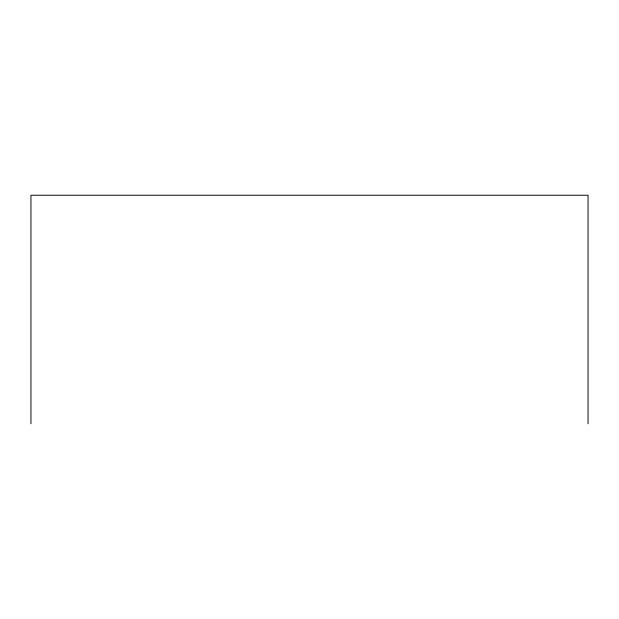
<?xml version="1.0" encoding="UTF-8"?>
<svg xmlns="http://www.w3.org/2000/svg" width="619" height="619" viewBox="0 0 619 619"><rect width="100%" height="100%" fill="white"/><g stroke="black" fill="none" stroke-linecap="round" stroke-linejoin="round"><path stroke-width="0.93" d="M588.05 423.752L588.05 195.248L30.95 195.248L30.95 423.752"/></g></svg>
